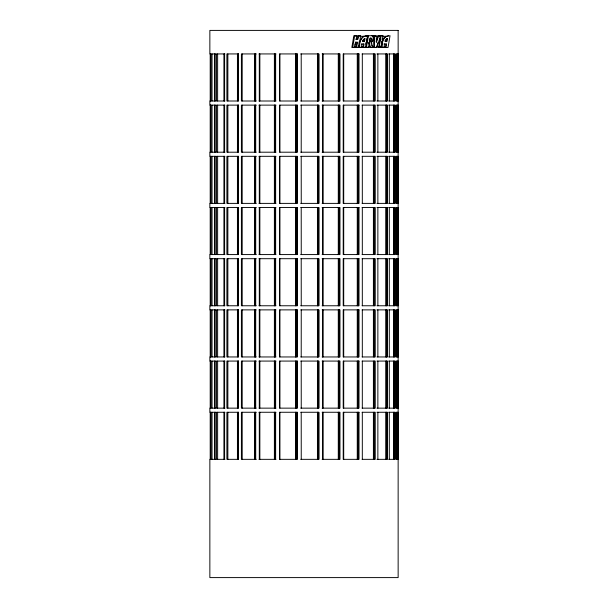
<?xml version="1.0" encoding="UTF-8"?>
<svg xmlns="http://www.w3.org/2000/svg" width="608" height="608" viewBox="0 0 608 608"><rect width="100%" height="100%" fill="white"/><g stroke="black" fill="none" stroke-linecap="round" stroke-linejoin="round"><path stroke-width="0.91" d="M355.832 36.313L355.923 35.728M356.212 39.262L356.752 35.728L353.841 35.728L351.842 47.492L354.814 47.492L355.718 42.203M352.678 47.492L354.677 35.728M353.985 47.492L354.084 46.907M354.768 45.342L355.034 43.768M355.794 46.907L355.695 47.492L358.667 47.492L360.666 35.728L357.694 35.728L357.595 36.313M357.01 42.203L356.212 46.907L354.502 46.907M357.512 39.262L358.013 36.313L356.25 36.313M356.531 47.492L357.428 42.203L355.3 42.203M358.522 35.728L357.93 39.262L355.802 39.262M357.838 47.492L357.937 46.907M359.731 36.313L359.83 35.728M358.652 45.144L358.348 46.907L359.29 46.907L359.214 45.942A9.979 7.053 -90 0 1 362.87 36.883L363.751 36.313L360.149 36.313M358.948 43.373L359.252 41.61M362.702 46.907L362.604 47.492L368.547 47.492L370.143 38.084L371.04 38.084A0.775 0.547 90 0 1 371.564 39.079A3.937 2.782 -90 0 1 369.444 42.203A13.095 9.264 90 0 0 370.257 46.664L370.546 47.492M363.622 43.966L363.12 46.907L361.114 46.907L361.205 47.492M364.017 41.61L364.519 38.669L364.937 38.669L364.435 41.61L362.611 41.534A7.402 5.229 90 0 1 364.937 38.669M363.432 47.492L364.032 43.966L361.517 43.996A7.402 5.229 -90 0 0 361.426 44.87M364.739 47.492L364.846 46.907L366.092 46.907L367.886 36.313L366.639 36.313L366.738 35.728M365.704 44.262L366.008 42.492M366.305 40.728L366.609 38.965M365.575 47.492L367.574 35.728L372.658 35.72A1.201 0.851 90 0 1 373.434 36.465A4.856 3.435 90 0 1 371.526 42.203A11.742 8.299 -90 0 0 372.666 46.694L373.046 47.492L369.717 47.492L369.504 46.907M366.404 47.492L368.402 35.728L363.341 36.313M367.711 47.492L367.817 46.907L369.839 46.664A13.095 9.264 90 0 1 369.026 42.203L368.76 43.768M369.307 40.554L369.588 38.904M378.358 46.907L378.26 47.492L381.17 47.492L383.169 35.728L377.766 35.728L377.576 36.313M380.16 36.313L380.258 35.728M379.088 47.492L381.087 35.728M380.342 47.492L380.441 46.907M382.234 36.313L382.333 35.728M381.155 45.144L380.851 46.907L381.756 46.907L381.68 45.942A9.979 7.053 90 0 1 385.335 36.883L386.217 36.313L382.652 36.313M381.452 43.373L381.756 41.61M382.052 39.847L382.356 38.084M385.168 46.907L385.069 47.492L388.041 47.492L390.04 35.728L385.806 36.313M386.088 43.966L385.586 46.907L383.58 46.907L383.671 47.492M386.483 41.61L386.984 38.669L387.402 38.669L386.901 41.61L385.077 41.534A7.402 5.229 90 0 1 387.402 38.669M385.905 47.492L386.498 43.966L383.982 43.966M361.927 43.996L361.935 43.966A7.402 5.229 -90 0 0 361.897 46.634L362.041 47.492L358.918 47.492L358.872 46.907M384.393 43.996L384.4 43.966A7.402 5.229 -90 0 0 384.37 46.634L384.507 47.492L381.383 47.492L381.338 46.907M376.23 41.648L377.986 36.313L375.896 36.313M378.594 35.728L376.36 42.537L376.306 35.728L373.396 35.728L373.403 36.313M375.98 47.492L376.17 46.907M379.65 36.313L379.848 35.728M378.039 42.492L376.588 46.907L378.776 46.907L380.57 36.313L380.068 36.313M380.676 35.728L376.808 47.492L373.479 47.492L373.479 46.907M365.978 35.728L363.288 36.883A9.979 7.053 -90 0 0 359.632 45.942L359.754 47.492M388.451 35.728L385.753 36.883A9.979 7.053 90 0 0 382.098 45.942L382.219 47.492M372.962 36.313L373.814 36.313L373.89 46.907L372.347 46.907M371.526 42.203L371.108 42.203A4.856 3.435 -90 0 0 372.111 41.23M215.969 53.937L210.885 53.937L210.885 101.004L215.969 101.004M224.922 53.937L216.532 53.937L216.532 101.004L224.922 101.004M256.272 53.937L241.399 53.937L241.399 101.004L256.272 101.004M258.993 53.937L275.948 53.937M300.724 53.937L318.919 53.937L318.919 101.004L300.724 101.004M322.134 53.937L339.963 53.937L339.963 101.004L322.134 101.004M362.102 53.937L375.25 53.937L375.25 101.004L362.102 101.004M376.937 53.937L387.486 53.937L387.486 101.004L376.937 101.004M388.702 53.937L395.253 53.937L395.253 101.004L388.702 101.004M398.096 53.937L396.173 53.937L396.188 101.004L398.096 101.004M258.993 101.004L275.948 101.004M215.969 105.123L210.885 105.123L210.885 152.198L215.969 152.198M224.922 105.123L216.532 105.123L216.532 152.198L224.922 152.198M256.272 105.123L241.399 105.123L241.399 152.198L256.272 152.198M258.993 105.123L275.948 105.123M300.724 105.123L318.919 105.123L318.919 152.198L300.724 152.198M322.134 105.123L339.963 105.123L339.963 152.198L322.134 152.198M362.102 105.123L375.25 105.123L375.25 152.198L362.102 152.198M376.937 105.123L387.486 105.123L387.486 152.198L376.937 152.198M388.702 105.123L395.253 105.123L395.253 152.198L388.702 152.198M398.096 105.123L396.173 105.123L396.188 152.198L398.096 152.198M258.993 152.198L275.948 152.198M215.969 156.317L210.885 156.317L210.885 203.384L215.969 203.384M224.922 156.317L216.532 156.317L216.532 203.384L224.922 203.384M256.272 156.317L241.399 156.317L241.399 203.384L256.272 203.384M258.993 156.317L275.948 156.317M300.724 156.317L318.919 156.317L318.919 203.384L300.724 203.384M322.134 156.317L339.963 156.317L339.963 203.384L322.134 203.384M362.102 156.317L375.25 156.317L375.25 203.384L362.102 203.384M376.937 156.317L387.486 156.317L387.486 203.384L376.937 203.384M388.702 156.317L395.253 156.317L395.253 203.384L388.702 203.384M398.096 156.317L396.173 156.317L396.188 203.384L398.096 203.384M258.993 203.384L275.948 203.384M215.969 207.503L210.885 207.503L210.885 254.577L215.969 254.577M224.922 207.503L216.532 207.503L216.532 254.577L224.922 254.577M256.272 207.503L241.399 207.503L241.399 254.577L256.272 254.577M258.993 207.503L275.948 207.503M300.724 207.503L318.919 207.503L318.919 254.577L300.724 254.577M322.134 207.503L339.963 207.503L339.963 254.577L322.134 254.577M362.102 207.503L375.25 207.503L375.25 254.577L362.102 254.577M376.937 207.503L387.486 207.503L387.486 254.577L376.937 254.577M388.702 207.503L395.253 207.503L395.253 254.577L388.702 254.577M398.096 207.503L396.173 207.503L396.188 254.577L398.096 254.577M258.993 254.577L275.948 254.577M215.969 258.696L210.885 258.696L210.885 305.763L215.969 305.763M224.922 258.696L216.532 258.696L216.532 305.763L224.922 305.763M256.272 258.696L241.399 258.696L241.399 305.763L256.272 305.763M258.993 258.696L275.948 258.696M300.724 258.696L318.919 258.696L318.919 305.763L300.724 305.763M322.134 258.696L339.963 258.696L339.963 305.763L322.134 305.763M362.102 258.696L375.25 258.696L375.25 305.763L362.102 305.763M376.937 258.696L387.486 258.696L387.486 305.763L376.937 305.763M388.702 258.696L395.253 258.696L395.253 305.763L388.702 305.763M398.096 258.696L396.173 258.696L396.188 305.763L398.096 305.763M258.993 305.763L275.948 305.763M215.969 309.882L210.885 309.882L210.885 356.957L215.969 356.957M224.922 309.882L216.532 309.882L216.532 356.957L224.922 356.957M256.272 309.882L241.399 309.882L241.399 356.957L256.272 356.957M258.993 309.882L275.948 309.882M300.724 309.882L318.919 309.882L318.919 356.957L300.724 356.957M322.134 309.882L339.963 309.882L339.963 356.957L322.134 356.957M362.102 309.882L375.25 309.882L375.25 356.957L362.102 356.957M376.937 309.882L387.486 309.882L387.486 356.957L376.937 356.957M388.702 309.882L395.253 309.882L395.253 356.957L388.702 356.957M398.096 309.882L396.173 309.882L396.188 356.957L398.096 356.957M258.993 356.957L275.948 356.957M215.969 361.076L210.885 361.076L210.885 408.143L215.969 408.143M224.922 361.076L216.532 361.076L216.532 408.143L224.922 408.143M256.272 361.076L241.399 361.076L241.399 408.143L256.272 408.143M258.993 361.076L275.948 361.076M300.724 361.076L318.919 361.076L318.919 408.143L300.724 408.143M322.134 361.076L339.963 361.076L339.963 408.143L322.134 408.143M362.102 361.076L375.25 361.076L375.25 408.143L362.102 408.143M376.937 361.076L387.486 361.076L387.486 408.143L376.937 408.143M388.702 361.076L395.253 361.076L395.253 408.143L388.702 408.143M398.096 361.076L396.173 361.076L396.188 408.143L398.096 408.143M258.993 408.143L275.948 408.143M215.969 412.262L210.885 412.262L210.885 459.336L215.969 459.336M224.922 412.262L216.532 412.262L216.532 459.336L224.922 459.336M256.272 412.262L241.399 412.262L241.399 459.336L256.272 459.336M258.993 412.262L275.948 412.262M300.724 412.262L318.919 412.262L318.919 459.336L300.724 459.336M322.134 412.262L339.963 412.262L339.963 459.336L322.134 459.336M362.102 412.262L375.25 412.262L375.25 459.336L362.102 459.336M376.937 412.262L387.486 412.262L387.486 459.336L376.937 459.336M388.702 412.262L395.253 412.262L395.253 459.336L388.702 459.336M398.096 412.262L396.173 412.262L396.188 459.336L398.096 459.336M258.993 459.336L275.948 459.336M372.02 47.105L372.21 47.492M375.478 35.728L375.478 36.313M374.232 35.728L374.315 47.492M398.05 53.937L398.05 101.004M398.05 105.123L398.05 152.198M398.05 156.317L398.05 203.384M398.05 207.503L398.05 254.577M398.05 258.696L398.05 305.763M398.05 309.882L398.05 356.957M398.05 361.076L398.05 408.143M398.05 412.262L398.05 459.336M396.918 53.937L396.872 101.004M396.872 105.123L396.918 152.198M396.872 156.317L396.918 203.384M396.872 207.503L396.918 254.577M396.918 258.696L396.872 305.763M396.918 309.882L396.872 356.957M396.918 361.076L396.872 408.143M396.918 412.262L396.872 459.336M394.106 53.937L394.106 101.004M394.106 105.123L394.106 152.198M394.106 156.317L394.106 203.384M394.106 207.503L394.106 254.577M394.106 258.696L394.106 305.763M394.106 309.882L394.106 356.957M394.106 361.076L394.106 408.143M394.106 412.262L394.106 459.336M393.786 53.937L393.786 101.004M393.786 105.123L393.786 152.198M393.786 156.317L393.786 203.384M393.786 207.503L393.786 254.577M393.786 258.696L393.786 305.763M393.786 309.882L393.786 356.957M393.786 361.076L393.786 408.143M393.786 412.262L393.786 459.336M389.31 53.937L389.31 101.004M389.31 105.123L389.31 152.198M389.31 156.317L389.31 203.384M389.31 207.503L389.31 254.577M389.31 258.696L389.31 305.763M389.31 309.882L389.31 356.957M389.31 361.076L389.31 408.143M389.31 412.262L389.31 459.336M386.802 53.937L386.802 101.004M386.802 105.123L386.802 152.198M386.802 156.317L386.802 203.384M386.802 207.503L386.802 254.577M386.802 258.696L386.802 305.763M386.802 309.882L386.802 356.957M386.802 361.076L386.802 408.143M386.802 412.262L386.802 459.336M386.414 53.937L386.414 101.004M386.414 105.123L386.414 152.198M386.414 156.317L386.414 203.384M386.414 207.503L386.414 254.577M386.414 258.696L386.414 305.763M386.414 309.882L386.414 356.957M386.414 361.076L386.414 408.143M386.414 412.262L386.414 459.336M385.761 53.937L385.761 101.004M385.761 105.123L385.761 152.198M385.761 156.317L385.761 203.384M385.761 207.503L385.761 254.577M385.761 258.696L385.761 305.763M385.761 309.882L385.761 356.957M385.761 361.076L385.761 408.143M385.761 412.262L385.761 459.336M377.864 53.937L377.864 101.004M377.864 105.123L377.864 152.198M377.864 156.317L377.864 203.384M377.864 207.503L377.864 254.577M377.864 258.696L377.864 305.763M377.864 309.882L377.864 356.957M377.864 361.076L377.864 408.143M377.864 412.262L377.864 459.336M374.285 53.937L374.33 101.004M374.285 105.123L374.33 152.198M374.285 156.317L374.33 203.384M374.285 207.503L374.33 254.577M374.33 258.696L374.285 305.763M374.285 309.882L374.33 356.957M374.33 361.076L374.285 408.143M374.285 412.262L374.33 459.336M373.403 53.937L373.403 101.004M373.403 105.123L373.403 152.198M373.403 156.317L373.403 203.384M373.403 207.503L373.403 254.577M373.403 258.696L373.403 305.763M373.403 309.882L373.403 356.957M373.403 361.076L373.403 408.143M373.403 412.262L373.403 459.336M362.315 53.937L362.315 101.004M362.315 105.123L362.315 152.198M362.315 156.317L362.315 203.384M362.315 207.503L362.315 254.577M362.315 258.696L362.315 305.763M362.315 309.882L362.315 356.957M362.315 361.076L362.315 408.143M362.315 412.262L362.315 459.336M358.287 53.937L358.287 101.004M358.287 105.123L358.287 152.198M358.287 156.317L358.287 203.384M358.287 207.503L358.287 254.577M358.287 258.696L358.287 305.763M358.287 309.882L358.287 356.957M358.287 361.076L358.287 408.143M358.287 412.262L358.287 459.336M357.945 53.937L357.945 101.004M357.945 105.123L357.945 152.198M357.945 156.317L357.945 203.384M357.945 207.503L357.945 254.577M357.945 258.696L357.945 305.763M357.945 309.882L357.945 356.957M357.945 361.076L357.945 408.143M357.945 412.262L357.945 459.336M357.261 53.937L357.261 101.004M357.261 105.123L357.261 152.198M357.261 156.317L357.261 203.384M357.261 207.503L357.261 254.577M357.261 258.696L357.261 305.763M357.261 309.882L357.261 356.957M357.261 361.076L357.261 408.143M357.261 412.262L357.261 459.336M343.71 53.937L343.71 101.004M343.71 105.123L343.71 152.198M343.71 156.317L343.71 203.384M343.71 207.503L343.71 254.577M343.71 258.696L343.71 305.763M343.71 309.882L343.71 356.957M343.71 361.076L343.71 408.143M343.71 412.262L343.71 459.336M339.469 53.937L339.469 101.004M339.469 105.123L339.469 152.198M339.469 156.317L339.469 203.384M339.469 207.503L339.469 254.577M339.469 258.696L339.469 305.763M339.469 309.882L339.469 356.957M339.469 361.076L339.469 408.143M339.469 412.262L339.469 459.336M338.717 53.937L338.717 101.004M338.717 105.123L338.717 152.198M338.717 156.317L338.717 203.384M338.717 207.503L338.717 254.577M338.717 258.696L338.717 305.763M338.717 309.882L338.717 356.957M338.717 361.076L338.717 408.143M338.717 412.262L338.717 459.336M338.284 53.937L338.284 101.004M338.284 105.123L338.284 152.198M338.284 156.317L338.284 203.384M338.284 207.503L338.284 254.577M338.284 258.696L338.284 305.763M338.284 309.882L338.284 356.957M338.284 361.076L338.284 408.143M338.284 412.262L338.284 459.336M322.977 53.937L322.977 101.004M322.977 105.123L322.977 152.198M322.977 156.317L322.977 203.384M322.977 207.503L322.977 254.577M322.977 258.696L322.977 305.763M322.977 309.882L322.977 356.957M322.977 361.076L322.977 408.143M322.977 412.262L322.977 459.336M322.734 53.937L322.734 101.004M322.734 105.123L322.734 152.198M322.734 156.317L322.734 203.384M322.734 207.503L322.734 254.577M322.734 258.696L322.734 305.763M322.734 309.882L322.734 356.957M322.734 361.076L322.734 408.143M322.734 412.262L322.734 459.336M318.676 53.937L318.676 101.004M318.676 105.123L318.676 152.198M318.676 156.317L318.676 203.384M318.676 207.503L318.676 254.577M318.676 258.696L318.676 305.763M318.676 309.882L318.676 356.957M318.676 361.076L318.676 408.143M318.676 412.262L318.676 459.336M317.619 53.937L317.619 101.004M317.619 105.123L317.619 152.198M317.619 156.317L317.619 203.384M317.619 207.503L317.619 254.577M317.619 258.696L317.619 305.763M317.619 309.882L317.619 356.957M317.619 361.076L317.619 408.143M317.619 412.262L317.619 459.336M317.444 53.937L317.444 101.004M317.444 105.123L317.444 152.198M317.444 156.317L317.444 203.384M317.444 207.503L317.444 254.577M317.444 258.696L317.444 305.763M317.444 309.882L317.444 356.957M317.444 361.076L317.444 408.143M317.444 412.262L317.444 459.336M301.211 53.937L301.249 101.004M301.249 105.123L301.211 152.198M301.211 156.317L301.249 203.384M301.211 207.503L301.249 254.577M301.211 258.696L301.249 305.763M301.249 309.882L301.211 356.957M301.211 361.076L301.249 408.143M301.211 412.262L301.249 459.336M297.099 53.937L297.099 101.004M297.099 105.123L297.099 152.198M297.099 156.317L297.099 203.384M297.099 207.503L297.099 254.577M297.099 258.696L297.099 305.763M297.099 309.882L297.099 356.957M297.099 361.076L297.099 408.143M297.099 412.262L297.099 459.336M295.898 53.937L295.898 101.004M295.898 105.123L295.898 152.198M295.898 156.317L295.898 203.384M295.898 207.503L295.898 254.577M295.898 258.696L295.898 305.763M295.898 309.882L295.898 356.957M295.898 361.076L295.898 408.143M295.898 412.262L295.898 459.336M295.784 53.937L295.784 101.004M295.784 105.123L295.784 152.198M295.784 156.317L295.784 203.384M295.784 207.503L295.784 254.577M295.784 258.696L295.784 305.763M295.784 309.882L295.784 356.957M295.784 361.076L295.784 408.143M295.784 412.262L295.784 459.336M279.893 53.937L279.893 101.004M279.893 105.123L279.893 152.198M279.893 156.317L279.893 203.384M279.893 207.503L279.893 254.577M279.893 258.696L279.893 305.763M279.893 309.882L279.893 356.957M279.893 361.076L279.893 408.143M279.893 412.262L279.893 459.336M275.644 53.937L275.644 101.004M275.644 105.123L275.644 152.198M275.644 156.317L275.644 203.384M275.644 207.503L275.644 254.577M275.644 258.696L275.644 305.763M275.644 309.882L275.644 356.957M275.644 361.076L275.644 408.143M275.644 412.262L275.644 459.336M274.755 53.937L274.725 101.004M274.725 105.123L274.755 152.198M274.755 156.317L274.725 203.384M274.755 207.503L274.725 254.577M274.755 258.696L274.725 305.763M274.755 309.882L274.725 356.957M274.755 361.076L274.725 408.143M274.755 412.262L274.725 459.336M274.383 53.937L274.383 101.004M274.383 105.123L274.383 152.198M274.383 156.317L274.383 203.384M274.383 207.503L274.383 254.577M274.383 258.696L274.383 305.763M274.383 309.882L274.383 356.957M274.383 361.076L274.383 408.143M274.383 412.262L274.383 459.336M259.859 53.937L259.859 101.004M259.859 105.123L259.859 152.198M259.859 156.317L259.859 203.384M259.859 207.503L259.859 254.577M259.859 258.696L259.859 305.763M259.859 309.882L259.859 356.957M259.859 361.076L259.859 408.143M259.859 412.262L259.859 459.336M259.304 53.937L259.304 101.004M259.304 105.123L259.304 152.198M259.304 156.317L259.304 203.384M259.304 207.503L259.304 254.577M259.304 258.696L259.304 305.763M259.304 309.882L259.304 356.957M259.304 361.076L259.304 408.143M259.304 412.262L259.304 459.336M255.71 53.937L255.71 101.004M255.71 105.123L255.71 152.198M255.71 156.317L255.71 203.384M255.71 207.503L255.71 254.577M255.71 258.696L255.71 305.763M255.71 309.882L255.71 356.957M255.71 361.076L255.71 408.143M255.71 412.262L255.71 459.336M255.223 53.937L255.223 101.004M255.223 105.123L255.223 152.198M255.223 156.317L255.223 203.384M255.223 207.503L255.223 254.577M255.223 258.696L255.223 305.763M255.223 309.882L255.223 356.957M255.223 361.076L255.223 408.143M255.223 412.262L255.223 459.336M254.6 53.937L254.6 101.004M254.6 105.123L254.6 152.198M254.6 156.317L254.6 203.384M254.6 207.503L254.6 254.577M254.6 258.696L254.6 305.763M254.6 309.882L254.6 356.957M254.6 361.076L254.6 408.143M254.6 412.262L254.6 459.336M242.204 53.937L242.182 101.004M242.182 105.123L242.204 152.198M242.182 156.317L242.182 203.384M242.204 207.503L242.182 254.577M242.182 258.696L242.204 305.763M242.182 309.882L242.204 356.957M242.182 361.076L242.204 408.143M242.182 412.262L242.204 459.336M238.268 53.937L238.268 101.004M238.268 105.123L238.268 152.198M238.268 156.317L238.268 203.384M238.268 207.503L238.268 254.577M238.268 258.696L238.268 305.763M238.268 309.882L238.268 356.957M238.268 361.076L238.268 408.143M238.268 412.262L238.268 459.336M237.432 53.937L237.432 101.004M237.432 105.123L237.432 152.198M237.432 156.317L237.432 203.384M237.432 207.503L237.432 254.577M237.432 258.696L237.432 305.763M237.432 309.882L237.432 356.957M237.432 361.076L237.432 408.143M237.432 412.262L237.432 459.336M227.856 53.937L227.856 101.004M227.856 105.123L227.856 152.198M227.856 156.317L227.856 203.384M227.856 207.503L227.856 254.577M227.856 258.696L227.856 305.763M227.856 309.882L227.856 356.957M227.856 361.076L227.856 408.143M227.856 412.262L227.856 459.336M224.61 53.937L224.61 101.004M224.61 105.123L224.61 152.198M224.61 156.317L224.61 203.384M224.61 207.503L224.61 254.577M224.61 258.696L224.61 305.763M224.61 309.882L224.61 356.957M224.61 361.076L224.61 408.143M224.61 412.262L224.61 459.336M223.919 53.937L223.919 101.004M223.919 105.123L223.919 152.198M223.919 156.317L223.919 203.384M223.919 207.503L223.919 254.577M223.919 258.696L223.919 305.763M223.919 309.882L223.919 356.957M223.919 361.076L223.919 408.143M223.919 412.262L223.919 459.336M217.634 53.937L217.626 101.004M217.626 105.123L217.634 152.198M217.626 156.317L217.634 203.384M217.626 207.503L217.634 254.577M217.634 258.696L217.626 305.763M217.634 309.882L217.626 356.957M217.626 361.076L217.634 408.143M217.626 412.262L217.634 459.336M215.08 53.937L215.08 101.004M215.08 105.123L215.08 152.198M215.08 156.317L215.08 203.384M215.08 207.503L215.08 254.577M215.08 258.696L215.08 305.763M215.08 309.882L215.08 356.957M215.08 361.076L215.08 408.143M215.08 412.262L215.08 459.336M214.662 53.937L214.662 101.004M214.662 105.123L214.662 152.198M214.662 156.317L214.662 203.384M214.662 207.503L214.662 254.577M214.662 258.696L214.662 305.763M214.662 309.882L214.662 356.957M214.662 361.076L214.662 408.143M214.662 412.262L214.662 459.336M212.048 53.937L212.048 101.004M212.048 105.123L212.048 152.198M212.048 156.317L212.048 203.384M212.048 207.503L212.048 254.577M212.048 258.696L212.048 305.763M212.048 309.882L212.048 356.957M212.048 361.076L212.048 408.143M212.048 412.262L212.048 459.336M210.664 53.937L210.664 101.004M210.664 105.123L210.664 152.198M210.664 156.317L210.664 203.384M210.664 207.503L210.664 254.577M210.664 258.696L210.664 305.763M210.664 309.882L210.664 356.957M210.664 361.076L210.664 408.143M210.664 412.262L210.664 459.336M210.262 53.937L210.262 101.004M210.262 105.123L210.262 152.198M210.262 156.317L210.262 203.384M210.262 207.503L210.262 254.577M210.262 258.696L210.262 305.763M210.262 309.882L210.262 356.957M210.262 361.076L210.262 408.143M210.262 412.262L210.262 459.336M369.314 42.089A3.937 2.782 -90 0 0 371.146 39.079A0.775 0.547 -90 0 0 370.622 38.084M371.822 35.72A1.201 0.851 -90 0 1 372.461 36.138M372.248 46.694A11.742 8.299 -90 0 1 371.769 45.425M371.404 44.072A11.742 8.299 -90 0 1 371.161 42.674M385.024 40.812A7.402 5.229 -90 0 1 386.984 38.669M373.016 36.465A4.856 3.435 -90 0 1 372.962 39.3M372.818 39.832A4.856 3.435 -90 0 1 372.385 40.804M362.558 40.812A7.402 5.229 -90 0 1 364.519 38.669M398.141 30.4L209.859 30.4L209.859 53.937L210.391 53.937L210.391 101.004L209.859 101.004L209.859 105.123L210.391 105.123L210.391 152.198L209.859 152.198L209.859 156.317L210.391 156.317L210.391 203.384L209.859 203.384L209.859 207.503L210.391 207.503L210.391 254.577L209.859 254.577L209.859 258.696L210.391 258.696L210.391 305.763L209.859 305.763L209.859 309.882L210.391 309.882L210.391 356.957L209.859 356.957L209.859 361.076L210.391 361.076L210.391 408.143L209.859 408.143L209.859 412.262L210.391 412.262L210.391 459.336L209.859 459.336L209.859 577.6L398.141 577.6L398.141 30.4M238.397 53.937L226.898 53.937L226.898 101.004L238.397 101.004L238.397 53.937M297.13 53.937L279.589 53.937L279.589 101.004L297.13 101.004L297.13 53.937M359.016 53.937L343.224 53.937L343.224 101.004L359.016 101.004L359.016 53.937M238.397 105.123L226.898 105.123L226.898 152.198L238.397 152.198L238.397 105.123M297.13 105.123L279.589 105.123L279.589 152.198L297.13 152.198L297.13 105.123M359.016 105.123L343.224 105.123L343.224 152.198L359.016 152.198L359.016 105.123M238.397 156.317L226.898 156.317L226.898 203.384L238.397 203.384L238.397 156.317M297.13 156.317L279.589 156.317L279.589 203.384L297.13 203.384L297.13 156.317M359.016 156.317L343.224 156.317L343.224 203.384L359.016 203.384L359.016 156.317M238.397 207.503L226.898 207.503L226.898 254.577L238.397 254.577L238.397 207.503M297.13 207.503L279.589 207.503L279.589 254.577L297.13 254.577L297.13 207.503M359.016 207.503L343.224 207.503L343.224 254.577L359.016 254.577L359.016 207.503M238.397 258.696L226.898 258.696L226.898 305.763L238.397 305.763L238.397 258.696M297.13 258.696L279.589 258.696L279.589 305.763L297.13 305.763L297.13 258.696M359.016 258.696L343.224 258.696L343.224 305.763L359.016 305.763L359.016 258.696M238.397 309.882L226.898 309.882L226.898 356.957L238.397 356.957L238.397 309.882M297.13 309.882L279.589 309.882L279.589 356.957L297.13 356.957L297.13 309.882M359.016 309.882L343.224 309.882L343.224 356.957L359.016 356.957L359.016 309.882M238.397 361.076L226.898 361.076L226.898 408.143L238.397 408.143L238.397 361.076M297.13 361.076L279.589 361.076L279.589 408.143L297.13 408.143L297.13 361.076M359.016 361.076L343.224 361.076L343.224 408.143L359.016 408.143L359.016 361.076M238.397 412.262L226.898 412.262L226.898 459.336L238.397 459.336L238.397 412.262M297.13 412.262L279.589 412.262L279.589 459.336L297.13 459.336L297.13 412.262M359.016 412.262L343.224 412.262L343.224 459.336L359.016 459.336L359.016 412.262"/></g></svg>
